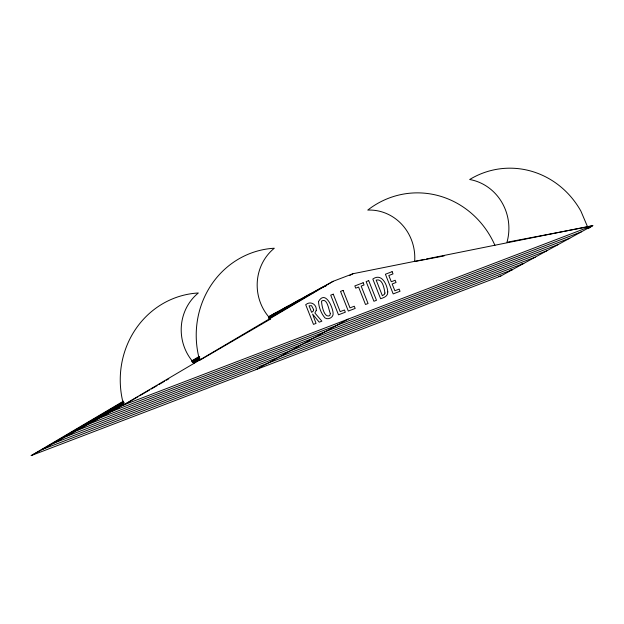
<?xml version="1.0" encoding="UTF-8"?>
<svg xmlns="http://www.w3.org/2000/svg" width="624" height="624" viewBox="0 0 624 624"><rect width="100%" height="100%" fill="white"/><g stroke="black" fill="none" stroke-linecap="round" stroke-linejoin="round"><path stroke-width="0.94" d="M588.245 228.649L592.8 225.576L426.527 258.96M586.646 227.058L506.977 242.245A48.922 46.316 83 0 0 469.677 179.501A85.808 81.237 83 0 1 580.913 211.154L587.59 226.871L591.942 226.044L500.791 276.034L31.2 455.598L123.552 401.115M191.56 360.992L199.118 356.538M123.302 401.739L42.697 449.288L512.296 269.724L510.385 270.106M192.145 361.124L199.703 356.671M123.045 402.371L54.202 442.985L523.793 263.414L521.882 263.804M191.896 361.756L199.454 357.295M123.638 402.503L65.699 436.675L535.298 257.111M192.481 361.889L199.196 357.926M268.882 316.813L275.597 312.85L279.209 311.47M124.223 402.628L77.204 430.365L546.796 250.801M193.066 362.021L199.781 358.059M268.632 317.444L287.102 306.548L290.706 305.167M123.965 403.26L88.702 424.063L558.301 244.499M192.816 362.645L199.532 358.683M268.375 318.068L298.6 300.238L301.306 299.2M123.716 403.884L100.207 417.752L569.798 238.189M193.401 362.778L200.117 358.816M268.96 318.201L310.105 293.927L313.708 292.555M123.458 404.516L111.704 411.45L581.303 231.878M193.986 362.911L199.859 359.44M269.552 318.334L321.602 287.625L326.11 285.901M31.2 455.598L123.209 405.14L333.107 281.315L352.942 273.733L424.616 259.342M137.896 396.802L123.7 405.077A88.327 83.616 83 0 1 198.346 292.976A47.128 44.608 83 0 0 194.033 363.043M139.565 395.834L149.588 389.992M151.258 389.017L157.1 385.616M158.769 384.641L164.619 381.233M166.288 380.266L168.792 378.807M269.03 316.454L333.107 281.315M349.658 275.535L352.942 273.733M256.082 369.603L348.083 319.153M123.209 405.14L592.8 225.576M498.88 276.416L500.791 276.034M444.062 255.941L414.648 261.55A47.128 44.608 83 0 0 367.754 210.085A88.951 84.209 83 0 1 494.926 245.326M330.353 313.537L329.839 315.557C324.012 318.724 321.555 304.738 321.539 301.064C327.475 297.43 328.637 309.995 330.353 313.537M318.505 301.54C318.802 307.39 321.204 313.474 324.979 317.928C328.349 320.315 334.113 317.086 333.076 312.788C332.444 306.493 325.221 289.973 318.505 301.54M387.761 291.884C388.323 296.033 383.799 297.765 380.609 298.717L372.824 279.053C381.67 272.657 387.2 284.638 387.761 291.884M313.622 309.637L313.521 310.814L311.665 312.367L309.059 305.791L311.563 305.705L313.622 309.637M384.938 293.038L384.563 294.2L382.372 295.745L376.171 280.098C382.684 278.249 384.166 288.499 384.938 293.038M316.267 310.432L314.878 312.967L321.867 321.173L319.223 322.187L312.601 314.09L316.033 323.404L313.482 324.379L305.698 304.715C310.502 300.503 316.969 304.411 316.267 310.432M270.644 318.973L199.672 360.329A88.327 83.616 83 0 1 274.318 248.227A47.128 44.608 83 0 0 270.644 318.973M333.263 294.177L330.712 295.152L338.497 314.816L345.337 312.203L344.464 309.995L340.174 311.633L333.263 294.177M343.091 290.417L340.532 291.392L348.325 311.056L355.165 308.443L354.284 306.236L350.002 307.874L343.091 290.417M363.16 282.742L354.838 285.925L355.727 288.163L358.605 287.063L365.5 304.489L368.059 303.514L361.156 286.088L364.049 284.981L363.16 282.742M368.698 280.628L366.148 281.603L373.932 301.267L376.483 300.292L368.698 280.628M392.122 271.666L385.406 274.24L393.19 293.904L400.031 291.283L399.165 289.107L394.852 290.761L392.168 283.982L396.053 282.5L395.171 280.262L391.279 281.744L388.814 275.512L393.011 273.905L392.122 271.666"/></g></svg>
